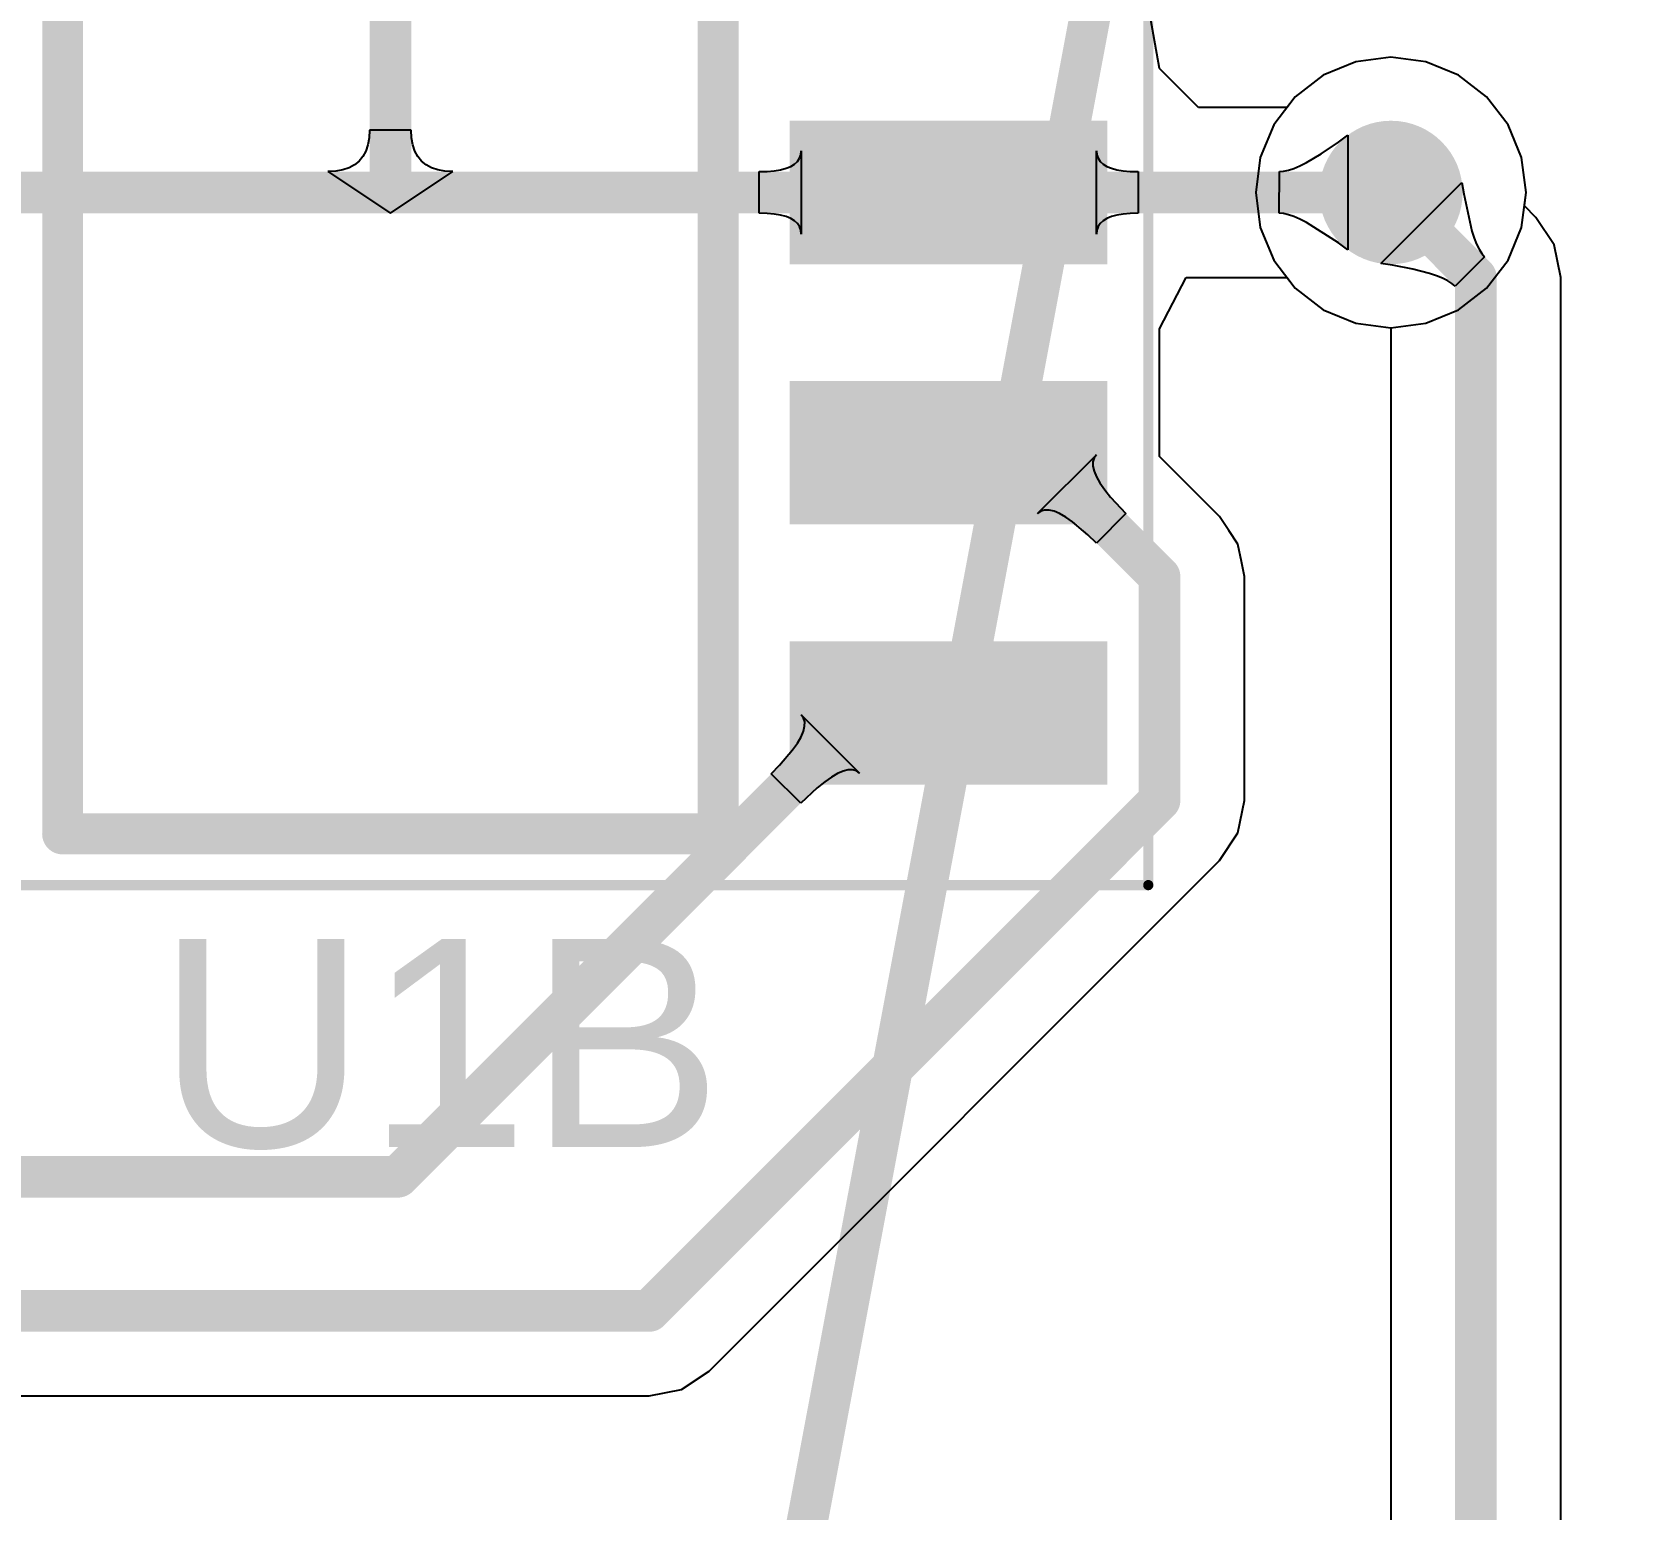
# Model space of a CAD drawing. Header units: inches. Extents: x -0.14 to 3.29, y -0.08 to 7.88.
# Drawn here: x 1.5812 to 1.888, y 5.9472 to 6.231 of the extents above; entities that cross this region are included whole.
import ezdxf

# ---------------------------------------------------------------- set-up
doc = ezdxf.new("R2010")
doc.units = ezdxf.units.IN
doc.header["$MEASUREMENT"] = 0
for name, color, linetype in [('Bottom Layer', 5, 'Continuous'), ('PCBD Notes', 76, 'Continuous'), ('Top Courtyard', 56, 'Continuous'), ('Top Layer', 1, 'Continuous'), ('Top Overlay', 2, 'Continuous'), ('Top Paste', 8, 'Continuous'), ('Top Solder', 216, 'Continuous'), ('Via Holes', 16, 'Continuous')]:
    doc.layers.add(name, color=color, linetype=linetype)
doc.styles.add('Arial', font='', dxfattribs={"height": 0.2})
doc.styles.get('Arial').set_extended_font_data('Arial')

# ---------------------------------------------------------------- blocks, each defined once
blk = doc.blocks.new('34355DA5_B1DA_47C2_A88A_ECF82120A4F7_258')
at = {"layer": 'Top Layer'}
for points in [[(0.07874, -0.06181), (0.07874, -0.03819), (0.13583, -0.03819), (0.13583, -0.06181)], [(0.07874, -0.11181), (0.07874, -0.08819), (0.13583, -0.08819), (0.13583, -0.11181)], [(0.07874, -0.16181), (0.07874, -0.13819), (0.13583, -0.13819), (0.13583, -0.16181)]]:
    blk.add_hatch(color=1, dxfattribs=at).paths.add_polyline_path(points)
at = {"layer": 'Top Paste'}
for points in [[(0.07874, -0.06181), (0.07874, -0.03819), (0.13583, -0.03819), (0.13583, -0.06181)], [(0.07874, -0.11181), (0.07874, -0.08819), (0.13583, -0.08819), (0.13583, -0.11181)], [(0.07874, -0.16181), (0.07874, -0.13819), (0.13583, -0.13819), (0.13583, -0.16181)]]:
    blk.add_hatch(color=8, dxfattribs=at).paths.add_polyline_path(points)
at = {"layer": 'Top Solder'}
for points in [[(0.07677, -0.06378), (0.07677, -0.03622), (0.1378, -0.03622), (0.1378, -0.06378)], [(0.07677, -0.11378), (0.07677, -0.08622), (0.1378, -0.08622), (0.1378, -0.11378)], [(0.07677, -0.16378), (0.07677, -0.13622), (0.1378, -0.13622), (0.1378, -0.16378)]]:
    blk.add_hatch(color=216, dxfattribs=at).paths.add_polyline_path(points)
at = {"layer": 'Top Courtyard'}
for points in [[(0.14567, -0.18307, 0.00197, 0.00197, 0), (0.14567, 0.18307, 0.00197, 0.00197, 0)], [(0, -0.01969, 0.00394, 0.00394, 0), (0, 0.01968, 0.00394, 0.00394, 0)], [(-0.14567, -0.18307, 0.00197, 0.00197, 0), (0.14567, -0.18307, 0.00197, 0.00197, 0)]]:
    blk.add_lwpolyline(points, format="xyseb", dxfattribs=at)
for points in [[(-0.00098, -0.01969, 0.00197, 0.00197, 1), (0.00099, -0.01969, 0.00197, 0.00197, 1)], [(0.14518, -0.18307, 0.000984, 0.000984, 1), (0.14616, -0.18307, 0.000984, 0.000984, 1)], [(0.14518, -0.18307, 0.000984, 0.000984, 1), (0.14616, -0.18307, 0.000984, 0.000984, 1)]]:
    blk.add_lwpolyline(points, format="xyseb", close=True, dxfattribs=at)
at = {"layer": 'Top Overlay'}
for points in [[(-0.06299, -0.17323, 0.00787, 0.00787, 0), (-0.06299, 0.17323, 0.00787, 0.00787, 0)], [(0.06299, -0.17323, 0.00787, 0.00787, 0), (0.06299, 0.17323, 0.00787, 0.00787, 0)], [(-0.06299, -0.17323, 0.00787, 0.00787, 0), (0.06299, -0.17323, 0.00787, 0.00787, 0)]]:
    blk.add_lwpolyline(points, format="xyseb", dxfattribs=at)
for points in [[(-0.06496, -0.17323, 0.00394, 0.00394, 1), (-0.06102, -0.17323, 0.00394, 0.00394, 1)], [(-0.06496, -0.17323, 0.00394, 0.00394, 1), (-0.06102, -0.17323, 0.00394, 0.00394, 1)], [(0.06103, -0.17323, 0.00394, 0.00394, 1), (0.06496, -0.17323, 0.00394, 0.00394, 1)], [(0.06103, -0.17323, 0.00394, 0.00394, 1), (0.06496, -0.17323, 0.00394, 0.00394, 1)]]:
    blk.add_lwpolyline(points, format="xyseb", close=True, dxfattribs=at)

msp = doc.modelspace()

# ---------------------------------------------------------------- hatches: boundary and pattern name
at = {"layer": 'Bottom Layer'}
h = msp.add_hatch(color=5, dxfattribs=at)
edge = h.paths.add_edge_path()
edge.add_arc((1.84239, 6.20016), 0.01378, 0, 360)
at = {"layer": 'Top Layer'}
h = msp.add_hatch(color=1, dxfattribs=at)
edge = h.paths.add_edge_path()
edge.add_arc((1.84239, 6.20016), 0.01378, 0, 360)
at = {"layer": 'Via Holes'}
h = msp.add_hatch(color=7, dxfattribs=at)
edge = h.paths.add_edge_path()
edge.add_arc((1.84239, 6.20016), 0.00689, 0, 360)

# ---------------------------------------------------------------- linework, layer by layer
at = {"layer": 'Bottom Layer'}
for p, q in [((1.83566, 6.22527), (1.82939, 6.22267)), ((1.84239, 6.22616), (1.83566, 6.22527)), ((1.84912, 6.22527), (1.84239, 6.22616)), ((1.85539, 6.22267), (1.84912, 6.22527)), ((1.82939, 6.22267), (1.824, 6.21854)), ((1.86077, 6.21854), (1.85539, 6.22267)), ((1.824, 6.21854), (1.81987, 6.21316)), ((1.86491, 6.21316), (1.86077, 6.21854)), ((1.81987, 6.21316), (1.81727, 6.20689)), ((1.8675, 6.20689), (1.86491, 6.21316)), ((1.81727, 6.20689), (1.81639, 6.20016)), ((1.86839, 6.20016), (1.8675, 6.20689)), ((1.81639, 6.20016), (1.81727, 6.19343)), ((1.84045, 6.18651), (1.85603, 6.2021)), ((1.85603, 6.2021), (1.85637, 6.19987)), ((1.86805, 6.19757), (1.86839, 6.20016)), ((1.85637, 6.19987), (1.85794, 6.19274)), ((1.87024, 6.19538), (1.86805, 6.19757)), ((1.87377, 6.19009), (1.87024, 6.19538)), ((1.81727, 6.19343), (1.81987, 6.18716)), ((1.85794, 6.19274), (1.85839, 6.1914)), ((1.85839, 6.1914), (1.85886, 6.19024)), ((1.86039, 6.18781), (1.85473, 6.18216)), ((1.85886, 6.19024), (1.85935, 6.18925)), ((1.85935, 6.18925), (1.85986, 6.18844)), ((1.85986, 6.18844), (1.86039, 6.18781)), ((1.87502, 6.18384), (1.87377, 6.19009)), ((1.81987, 6.18716), (1.824, 6.18177)), ((1.84267, 6.18617), (1.84045, 6.18651)), ((1.84659, 6.18543), (1.84267, 6.18617)), ((1.8498, 6.1846), (1.84659, 6.18543)), ((1.824, 6.18177), (1.82939, 6.17764)), ((1.85114, 6.18416), (1.8498, 6.1846)), ((1.85231, 6.18369), (1.85114, 6.18416)), ((1.85329, 6.1832), (1.85231, 6.18369)), ((1.8541, 6.18269), (1.85329, 6.1832)), ((1.85473, 6.18216), (1.8541, 6.18269)), ((1.87502, 5.20516), (1.87502, 6.18384)), ((1.82939, 6.17764), (1.83566, 6.17504)), ((1.83566, 6.17504), (1.84239, 6.17415)), ((1.84239, 6.17415), (1.84239, 5.22144))]:
    msp.add_line(p, q, dxfattribs=at)
for points in [[(1.84239, 6.20016, 0.008, 0.008, 0), (1.8587, 6.18384, 0.008, 0.008, 0)], [(1.8587, 5.20516, 0.008, 0.008, 0), (1.8587, 6.18384, 0.008, 0.008, 0)]]:
    msp.add_lwpolyline(points, format="xyseb", dxfattribs=at)
for points in [[(1.84039, 6.20016, 0.004, 0.004, 1), (1.84439, 6.20016, 0.004, 0.004, 1)], [(1.8567, 6.18384, 0.004, 0.004, 1), (1.8607, 6.18384, 0.004, 0.004, 1)], [(1.8567, 6.18384, 0.004, 0.004, 1), (1.8607, 6.18384, 0.004, 0.004, 1)]]:
    msp.add_lwpolyline(points, format="xyseb", close=True, dxfattribs=at)
at = {"layer": 'PCBD Notes'}
msp.add_lwpolyline([(1.08268, 2.5, 0.00787, 0.00787, 0), (2.06693, 7.73622, 0.00787, 0.00787, 0)], format="xyseb", dxfattribs=at)
at = {"layer": 'Top Layer'}
for p, q in [((1.79791, 6.22397), (1.79591, 6.23514)), ((1.83566, 6.22527), (1.82939, 6.22267)), ((1.84239, 6.22616), (1.83566, 6.22527)), ((1.84912, 6.22527), (1.84239, 6.22616)), ((1.85539, 6.22267), (1.84912, 6.22527)), ((1.8054, 6.21647), (1.79791, 6.22397)), ((1.82939, 6.22267), (1.824, 6.21854)), ((1.86077, 6.21854), (1.85539, 6.22267)), ((1.824, 6.21854), (1.82241, 6.21647)), ((1.86491, 6.21316), (1.86077, 6.21854)), ((1.82241, 6.21647), (1.8054, 6.21647)), ((1.8675, 6.20689), (1.86491, 6.21316)), ((1.64576, 6.20928), (1.64536, 6.20808)), ((1.646, 6.21064), (1.64576, 6.20928)), ((1.64608, 6.21216), (1.646, 6.21064)), ((1.65408, 6.21216), (1.64608, 6.21216)), ((1.65416, 6.21064), (1.65408, 6.21216)), ((1.6544, 6.20928), (1.65416, 6.21064)), ((1.6548, 6.20808), (1.6544, 6.20928)), ((1.829, 6.2076), (1.8323, 6.20984)), ((1.8323, 6.20984), (1.83411, 6.21118)), ((1.83411, 6.21118), (1.83411, 6.18914)), ((1.64408, 6.20616), (1.6432, 6.20544)), ((1.6448, 6.20704), (1.64408, 6.20616)), ((1.64536, 6.20808), (1.6448, 6.20704)), ((1.65536, 6.20704), (1.6548, 6.20808)), ((1.65608, 6.20616), (1.65536, 6.20704)), ((1.65696, 6.20544), (1.65608, 6.20616)), ((1.72833, 6.20612), (1.72873, 6.20672)), ((1.72873, 6.20672), (1.72898, 6.2074)), ((1.72898, 6.2074), (1.72906, 6.20816)), ((1.72906, 6.20816), (1.72906, 6.19216)), ((1.78579, 6.19216), (1.78579, 6.20816)), ((1.78579, 6.20816), (1.78587, 6.2074)), ((1.78587, 6.2074), (1.78611, 6.20672)), ((1.78611, 6.20672), (1.78651, 6.20612)), ((1.78651, 6.20612), (1.78707, 6.2056)), ((1.82615, 6.20591), (1.829, 6.2076)), ((1.86839, 6.20016), (1.8675, 6.20689)), ((1.6396, 6.20424), (1.63808, 6.20416)), ((1.63808, 6.20416), (1.65008, 6.19616)), ((1.64096, 6.20448), (1.6396, 6.20424)), ((1.64216, 6.20488), (1.64096, 6.20448)), ((1.6432, 6.20544), (1.64216, 6.20488)), ((1.65008, 6.19616), (1.66208, 6.20416)), ((1.658, 6.20488), (1.65696, 6.20544)), ((1.6592, 6.20448), (1.658, 6.20488)), ((1.66056, 6.20424), (1.6592, 6.20448)), ((1.66208, 6.20416), (1.66056, 6.20424)), ((1.72094, 6.20416), (1.72248, 6.2042)), ((1.72094, 6.19616), (1.72094, 6.20416)), ((1.72248, 6.2042), (1.72386, 6.20432)), ((1.72386, 6.20432), (1.72508, 6.20452)), ((1.72508, 6.20452), (1.72614, 6.2048)), ((1.72614, 6.2048), (1.72703, 6.20516)), ((1.72703, 6.20516), (1.72776, 6.2056)), ((1.72776, 6.2056), (1.72833, 6.20612)), ((1.78707, 6.2056), (1.78779, 6.20516)), ((1.78779, 6.20516), (1.78867, 6.2048)), ((1.78867, 6.2048), (1.78971, 6.20452)), ((1.78971, 6.20452), (1.79091, 6.20432)), ((1.79091, 6.20432), (1.79227, 6.2042)), ((1.79227, 6.2042), (1.79379, 6.20416)), ((1.79379, 6.20416), (1.79379, 6.19616)), ((1.82093, 6.19616), (1.82094, 6.20416)), ((1.82094, 6.20416), (1.82176, 6.20423)), ((1.82176, 6.20423), (1.82269, 6.20444)), ((1.82269, 6.20444), (1.82373, 6.20479)), ((1.82373, 6.20479), (1.82488, 6.20528)), ((1.82488, 6.20528), (1.82615, 6.20591)), ((1.8675, 6.19343), (1.86839, 6.20016)), ((1.65008, 6.19616), (1.65008, 6.19616)), ((1.65008, 6.19616), (1.65008, 6.19616)), ((1.65008, 6.19616), (1.65008, 6.19616)), ((1.65008, 6.19616), (1.65008, 6.19616)), ((1.65008, 6.19616), (1.65008, 6.19616)), ((1.65008, 6.19616), (1.65008, 6.19616)), ((1.65008, 6.19616), (1.65008, 6.19616)), ((1.65008, 6.19616), (1.65008, 6.19616)), ((1.65008, 6.19616), (1.65008, 6.19616)), ((1.65008, 6.19616), (1.65008, 6.19616)), ((1.72248, 6.19612), (1.72094, 6.19616)), ((1.72386, 6.196), (1.72248, 6.19612)), ((1.72508, 6.1958), (1.72386, 6.196)), ((1.72614, 6.19552), (1.72508, 6.1958)), ((1.72703, 6.19516), (1.72614, 6.19552)), ((1.72776, 6.19472), (1.72703, 6.19516)), ((1.72833, 6.1942), (1.72776, 6.19472)), ((1.72873, 6.1936), (1.72833, 6.1942)), ((1.78651, 6.1942), (1.78611, 6.1936)), ((1.78707, 6.19472), (1.78651, 6.1942)), ((1.78779, 6.19516), (1.78707, 6.19472)), ((1.78867, 6.19552), (1.78779, 6.19516)), ((1.78971, 6.1958), (1.78867, 6.19552)), ((1.79091, 6.196), (1.78971, 6.1958)), ((1.79227, 6.19612), (1.79091, 6.196)), ((1.79379, 6.19616), (1.79227, 6.19612)), ((1.82176, 6.19609), (1.82093, 6.19616)), ((1.82269, 6.19588), (1.82176, 6.19609)), ((1.82373, 6.19553), (1.82269, 6.19588)), ((1.82488, 6.19503), (1.82373, 6.19553)), ((1.82615, 6.1944), (1.82488, 6.19503)), ((1.8323, 6.19047), (1.82615, 6.1944)), ((1.72898, 6.19292), (1.72873, 6.1936)), ((1.72906, 6.19216), (1.72898, 6.19292)), ((1.78587, 6.19292), (1.78579, 6.19216)), ((1.78611, 6.1936), (1.78587, 6.19292)), ((1.86491, 6.18716), (1.8675, 6.19343)), ((1.83411, 6.18914), (1.8323, 6.19047)), ((1.86077, 6.18177), (1.86491, 6.18716)), ((1.79791, 6.17397), (1.80303, 6.18384)), ((1.80303, 6.18384), (1.82241, 6.18384)), ((1.82241, 6.18384), (1.824, 6.18177)), ((1.824, 6.18177), (1.82939, 6.17764)), ((1.85539, 6.17764), (1.86077, 6.18177)), ((1.82939, 6.17764), (1.83566, 6.17504)), ((1.84912, 6.17504), (1.85539, 6.17764)), ((1.79791, 6.14942), (1.79791, 6.17397)), ((1.83566, 6.17504), (1.84239, 6.17415)), ((1.84239, 6.17415), (1.84912, 6.17504)), ((1.77447, 6.13847), (1.78579, 6.14978)), ((1.78533, 6.14916), (1.78511, 6.14842)), ((1.78511, 6.14842), (1.78511, 6.14757)), ((1.78579, 6.14978), (1.78533, 6.14916)), ((1.80944, 6.13788), (1.79791, 6.14942)), ((1.78511, 6.14757), (1.78533, 6.14661)), ((1.78533, 6.14661), (1.78579, 6.14554)), ((1.78579, 6.14554), (1.78646, 6.14435)), ((1.78646, 6.14435), (1.78737, 6.14305)), ((1.78737, 6.14305), (1.7885, 6.14163)), ((1.77509, 6.13892), (1.77447, 6.13847)), ((1.77583, 6.13915), (1.77509, 6.13892)), ((1.77668, 6.13915), (1.77583, 6.13915)), ((1.77764, 6.13892), (1.77668, 6.13915)), ((1.77871, 6.13847), (1.77764, 6.13892)), ((1.7885, 6.14163), (1.79144, 6.13847)), ((1.7799, 6.13779), (1.77871, 6.13847)), ((1.7812, 6.13688), (1.7799, 6.13779)), ((1.78414, 6.13439), (1.7812, 6.13688)), ((1.79144, 6.13847), (1.78579, 6.13281)), ((1.8112, 6.13525), (1.80944, 6.13788)), ((1.80944, 6.13788), (1.80944, 6.13788)), ((1.80944, 6.13788), (1.80944, 6.13788)), ((1.78579, 6.13281), (1.78414, 6.13439)), ((1.81298, 6.13259), (1.8112, 6.13525)), ((1.81364, 6.12924), (1.81298, 6.13259)), ((1.81298, 6.13259), (1.81298, 6.13259)), ((1.81298, 6.13259), (1.81298, 6.13259)), ((1.81422, 6.12635), (1.81364, 6.12924)), ((1.81422, 6.08338), (1.81422, 6.12635)), ((1.81422, 6.12635), (1.81422, 6.12635)), ((1.81422, 6.12635), (1.81422, 6.12635)), ((1.7295, 6.09917), (1.72906, 6.09978)), ((1.72906, 6.09978), (1.74025, 6.08859)), ((1.72971, 6.09844), (1.7295, 6.09917)), ((1.729, 6.09557), (1.72946, 6.09664)), ((1.72946, 6.09664), (1.7297, 6.0976)), ((1.7297, 6.0976), (1.72971, 6.09844)), ((1.72488, 6.09012), (1.72739, 6.09307)), ((1.72739, 6.09307), (1.72831, 6.09438)), ((1.72831, 6.09438), (1.729, 6.09557)), ((1.72328, 6.08847), (1.72488, 6.09012)), ((1.72894, 6.08281), (1.72328, 6.08847)), ((1.73355, 6.08692), (1.73213, 6.08578)), ((1.73485, 6.08784), (1.73355, 6.08692)), ((1.73604, 6.08853), (1.73485, 6.08784)), ((1.73711, 6.08899), (1.73604, 6.08853)), ((1.73807, 6.08923), (1.73711, 6.08899)), ((1.73891, 6.08924), (1.73807, 6.08923)), ((1.73964, 6.08903), (1.73891, 6.08924)), ((1.74025, 6.08859), (1.73964, 6.08903)), ((1.73213, 6.08578), (1.72894, 6.08281)), ((1.81298, 6.07713), (1.81422, 6.08338)), ((1.80944, 6.07184), (1.81298, 6.07713)), ((1.71135, 5.97374), (1.80944, 6.07184)), ((1.70605, 5.97021), (1.71135, 5.97374)), ((1.69981, 5.96896), (1.70605, 5.97021)), ((1.50518, 5.96896), (1.69981, 5.96896))]:
    msp.add_line(p, q, dxfattribs=at)
for points in [[(1.65008, 6.20016, 0.008, 0.008, 0), (1.65008, 6.30016, 0.008, 0.008, 0)], [(1.5428, 6.20016, 0.008, 0.008, 0), (1.65008, 6.20016, 0.008, 0.008, 0)], [(1.65008, 6.20016, 0.008, 0.008, 0), (1.75736, 6.20016, 0.008, 0.008, 0)], [(1.75736, 6.20016, 0.008, 0.008, 0), (1.84239, 6.20016, 0.008, 0.008, 0)], [(1.84239, 6.20016, 0.008, 0.008, 0), (1.84239, 6.20016, 0.008, 0.008, 0)], [(1.75736, 6.15016, 0.008, 0.008, 0), (1.77409, 6.15016, 0.008, 0.008, 0)], [(1.77409, 6.15016, 0.008, 0.008, 0), (1.79791, 6.12635, 0.008, 0.008, 0)], [(1.79791, 6.08338, 0.008, 0.008, 0), (1.79791, 6.12635, 0.008, 0.008, 0)], [(1.65153, 6.01106, 0.008, 0.008, 0), (1.74063, 6.10016, 0.008, 0.008, 0)], [(1.74063, 6.10016, 0.008, 0.008, 0), (1.75736, 6.10016, 0.008, 0.008, 0)], [(1.69981, 5.98528, 0.008, 0.008, 0), (1.79791, 6.08338, 0.008, 0.008, 0)], [(1.47453, 6.01106, 0.008, 0.008, 0), (1.65153, 6.01106, 0.008, 0.008, 0)], [(1.48521, 5.98528, 0.008, 0.008, 0), (1.69981, 5.98528, 0.008, 0.008, 0)]]:
    msp.add_lwpolyline(points, format="xyseb", dxfattribs=at)
for points in [[(1.64808, 6.20016, 0.004, 0.004, 1), (1.65208, 6.20016, 0.004, 0.004, 1)], [(1.64808, 6.20016, 0.004, 0.004, 1), (1.65208, 6.20016, 0.004, 0.004, 1)], [(1.64808, 6.20016, 0.004, 0.004, 1), (1.65208, 6.20016, 0.004, 0.004, 1)], [(1.75536, 6.20016, 0.004, 0.004, 1), (1.75936, 6.20016, 0.004, 0.004, 1)], [(1.75536, 6.20016, 0.004, 0.004, 1), (1.75936, 6.20016, 0.004, 0.004, 1)], [(1.84039, 6.20016, 0.004, 0.004, 1), (1.84439, 6.20016, 0.004, 0.004, 1)], [(1.84039, 6.20016, 0.004, 0.004, 1), (1.84439, 6.20016, 0.004, 0.004, 1)], [(1.84039, 6.20016, 0.004, 0.004, 1), (1.84439, 6.20016, 0.004, 0.004, 1)], [(1.75536, 6.15016, 0.004, 0.004, 1), (1.75936, 6.15016, 0.004, 0.004, 1)], [(1.77209, 6.15016, 0.004, 0.004, 1), (1.77609, 6.15016, 0.004, 0.004, 1)], [(1.77209, 6.15016, 0.004, 0.004, 1), (1.77609, 6.15016, 0.004, 0.004, 1)], [(1.79591, 6.12635, 0.004, 0.004, 1), (1.79991, 6.12635, 0.004, 0.004, 1)], [(1.79591, 6.12635, 0.004, 0.004, 1), (1.79991, 6.12635, 0.004, 0.004, 1)], [(1.73863, 6.10016, 0.004, 0.004, 1), (1.74263, 6.10016, 0.004, 0.004, 1)], [(1.73863, 6.10016, 0.004, 0.004, 1), (1.74263, 6.10016, 0.004, 0.004, 1)], [(1.75536, 6.10016, 0.004, 0.004, 1), (1.75936, 6.10016, 0.004, 0.004, 1)], [(1.79591, 6.08338, 0.004, 0.004, 1), (1.79991, 6.08338, 0.004, 0.004, 1)], [(1.79591, 6.08338, 0.004, 0.004, 1), (1.79991, 6.08338, 0.004, 0.004, 1)], [(1.64953, 6.01106, 0.004, 0.004, 1), (1.65353, 6.01106, 0.004, 0.004, 1)], [(1.64953, 6.01106, 0.004, 0.004, 1), (1.65353, 6.01106, 0.004, 0.004, 1)], [(1.69781, 5.98528, 0.004, 0.004, 1), (1.70181, 5.98528, 0.004, 0.004, 1)], [(1.69781, 5.98528, 0.004, 0.004, 1), (1.70181, 5.98528, 0.004, 0.004, 1)]]:
    msp.add_lwpolyline(points, format="xyseb", close=True, dxfattribs=at)

# ---------------------------------------------------------------- block references
msp.add_blockref('34355DA5_B1DA_47C2_A88A_ECF82120A4F7_258', (1.65008, 6.25016))

# ---------------------------------------------------------------- texts
at = {"layer": 'Top Overlay', "style": 'Arial'}
msp.add_text('U1B', height=0.04, dxfattribs=at).set_placement((1.6052, 6.01677))

doc.saveas('drawing.dxf')
